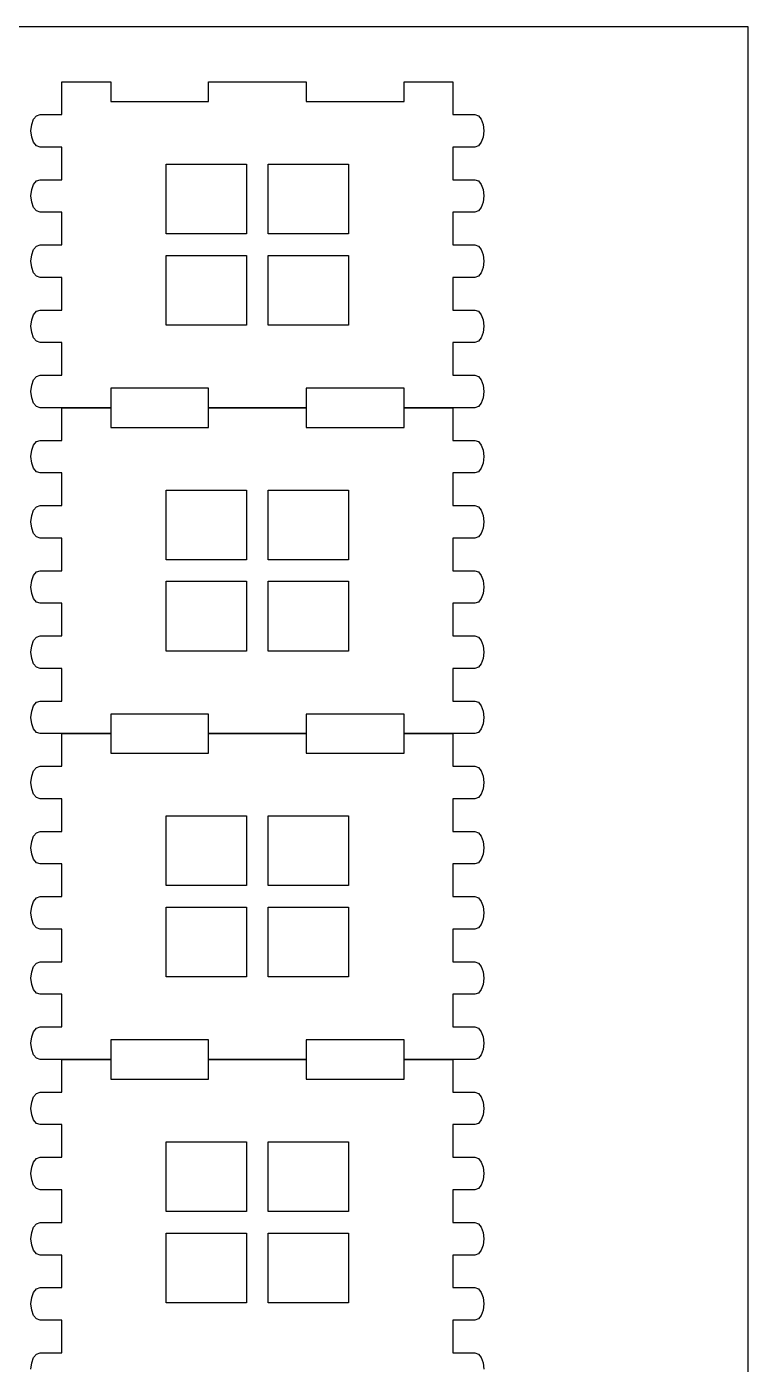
# Model space of a CAD drawing. Extents: x -14 to 2177, y -971 to 618.
# Drawn here: x 1084.1 to 1194.8, y 412.3 to 617.5 of the extents above; entities that cross this region are included whole.
import ezdxf

# ---------------------------------------------------------------- set-up
doc = ezdxf.new("R2010")
doc.units = 0

msp = doc.modelspace()

# ---------------------------------------------------------------- linework, layer by layer
at = {"layer": 'Layer 1'}
for p, q in [((1194.8, 617.548), (444.801, 617.548)), ((1194.8, -132.452), (1194.8, 617.548)), ((1089.48, 604.081), (1089.48, 609.081)), ((1089.48, 609.081), (1096.98, 609.081)), ((1096.98, 609.081), (1096.98, 606.081)), ((1111.98, 606.081), (1111.98, 609.081)), ((1111.98, 609.081), (1119.48, 609.081)), ((1119.48, 609.081), (1126.98, 609.081)), ((1126.98, 609.081), (1126.98, 606.081)), ((1141.98, 606.081), (1141.98, 609.081)), ((1141.98, 609.081), (1149.48, 609.081)), ((1149.48, 609.081), (1149.48, 604.081)), ((1096.98, 606.081), (1111.98, 606.081)), ((1126.98, 606.081), (1141.98, 606.081)), ((1085.141829, 603.348778), (1085.586038, 603.884561)), ((1085.586038, 603.884561), (1086.13, 604.08103)), ((1086.13, 604.08103), (1086.14, 604.081)), ((1086.14, 604.081), (1086.48, 604.081)), ((1086.48, 604.081), (1089.48, 604.081)), ((1149.48, 604.081), (1152.48, 604.081)), ((1152.48, 604.081), (1152.83, 604.081)), ((1152.83, 604.081), (1152.84, 604.081)), ((1152.84, 604.081), (1153.383964, 603.884531)), ((1153.383964, 603.884531), (1153.828173, 603.348748)), ((1084.73251, 601.581), (1084.842333, 602.554112)), ((1084.842332, 600.607905), (1084.73251, 601.581)), ((1084.842333, 602.554112), (1085.141829, 603.348778)), ((1153.828173, 603.348748), (1154.127668, 602.554083)), ((1154.23749, 601.58097), (1154.127667, 600.607875)), ((1154.127668, 602.554083), (1154.23749, 601.58097)), ((1085.141827, 599.813249), (1084.842332, 600.607905)), ((1085.586036, 599.277468), (1085.141827, 599.813249)), ((1086.13, 599.081), (1085.586036, 599.277468)), ((1153.383962, 599.277438), (1152.84, 599.08097)), ((1153.828171, 599.813219), (1153.383962, 599.277438)), ((1154.127667, 600.607875), (1153.828171, 599.813219)), ((1086.14, 599.081), (1086.13, 599.081)), ((1086.48, 599.081), (1086.14, 599.081)), ((1089.48, 599.081), (1086.48, 599.081)), ((1089.48, 594.081), (1089.48, 599.081)), ((1152.48, 599.081), (1149.48, 599.081)), ((1149.48, 599.081), (1149.48, 594.081)), ((1152.83, 599.081), (1152.48, 599.081)), ((1152.84, 599.08097), (1152.83, 599.081)), ((1105.48, 596.4548), (1117.83, 596.455)), ((1105.48, 585.76), (1105.48, 596.4548)), ((1117.83, 596.455), (1117.83, 585.76)), ((1121.1324, 596.4548), (1133.48, 596.455)), ((1121.14, 585.76), (1121.1324, 596.4548)), ((1133.48, 596.455), (1133.48, 585.76)), ((1084.842333, 592.554108), (1085.141829, 593.348763)), ((1085.141829, 593.348763), (1085.586038, 593.884536)), ((1085.586038, 593.884536), (1086.13, 594.081)), ((1086.13, 594.081), (1086.14, 594.081)), ((1086.14, 594.081), (1086.48, 594.081)), ((1086.48, 594.081), (1089.48, 594.081)), ((1149.48, 594.081), (1152.48, 594.081)), ((1152.48, 594.081), (1152.83, 594.081)), ((1152.83, 594.081), (1152.84, 594.081)), ((1152.84, 594.081), (1153.383964, 593.884537)), ((1153.383964, 593.884537), (1153.828173, 593.348766)), ((1153.828173, 593.348766), (1154.127668, 592.554112)), ((1084.73251, 591.581), (1084.842333, 592.554108)), ((1084.842332, 590.607888), (1084.73251, 591.581)), ((1154.23749, 591.581), (1154.127667, 590.607892)), ((1154.127668, 592.554112), (1154.23749, 591.581)), ((1085.141827, 589.813234), (1084.842332, 590.607888)), ((1085.586036, 589.277463), (1085.141827, 589.813234)), ((1086.13, 589.081), (1085.586036, 589.277463)), ((1086.14, 589.081), (1086.13, 589.081)), ((1086.48, 589.081), (1086.14, 589.081)), ((1089.48, 589.081), (1086.48, 589.081)), ((1089.48, 584.081), (1089.48, 589.081)), ((1152.48, 589.081), (1149.48, 589.081)), ((1149.48, 589.081), (1149.48, 584.081)), ((1152.83, 589.081), (1152.48, 589.081)), ((1152.84, 589.081), (1152.83, 589.081)), ((1153.383962, 589.277464), (1152.84, 589.081)), ((1153.828171, 589.813238), (1153.383962, 589.277464)), ((1154.127667, 590.607892), (1153.828171, 589.813238)), ((1117.83, 585.76), (1105.48, 585.76)), ((1133.48, 585.76), (1121.14, 585.76)), ((1084.842333, 582.554108), (1085.141829, 583.348763)), ((1085.141829, 583.348763), (1085.586038, 583.884536)), ((1085.586038, 583.884536), (1086.13, 584.081)), ((1086.13, 584.081), (1086.14, 584.081)), ((1086.14, 584.081), (1086.48, 584.081)), ((1086.48, 584.081), (1089.48, 584.081)), ((1149.48, 584.081), (1152.48, 584.081)), ((1152.48, 584.081), (1152.83, 584.081)), ((1152.83, 584.081), (1152.84, 584.081)), ((1152.84, 584.081), (1153.383964, 583.884537)), ((1153.383964, 583.884537), (1153.828173, 583.348766)), ((1153.828173, 583.348766), (1154.127668, 582.554112)), ((1084.73251, 581.581), (1084.842333, 582.554108)), ((1084.842332, 580.607888), (1084.73251, 581.581)), ((1105.48, 571.761), (1105.48, 582.456)), ((1105.48, 582.456), (1117.83, 582.456)), ((1117.83, 582.456), (1117.8276, 571.7603)), ((1121.14, 571.761), (1121.14, 582.456)), ((1121.14, 582.456), (1133.48, 582.4551)), ((1133.48, 582.4551), (1133.48, 571.761)), ((1154.23749, 581.581), (1154.127667, 580.607892)), ((1154.127668, 582.554112), (1154.23749, 581.581)), ((1085.141827, 579.813234), (1084.842332, 580.607888)), ((1085.586036, 579.277463), (1085.141827, 579.813234)), ((1086.13, 579.081), (1085.586036, 579.277463)), ((1086.14, 579.081), (1086.13, 579.081)), ((1086.48, 579.081), (1086.14, 579.081)), ((1089.48, 579.081), (1086.48, 579.081)), ((1089.48, 574.081), (1089.48, 579.081)), ((1152.48, 579.081), (1149.48, 579.081)), ((1149.48, 579.081), (1149.48, 574.081)), ((1152.83, 579.081), (1152.48, 579.081)), ((1152.84, 579.081), (1152.83, 579.081)), ((1153.383962, 579.277464), (1152.84, 579.081)), ((1153.828171, 579.813238), (1153.383962, 579.277464)), ((1154.127667, 580.607892), (1153.828171, 579.813238)), ((1084.842333, 572.554108), (1085.141829, 573.348763)), ((1085.141829, 573.348763), (1085.586038, 573.884536)), ((1085.586038, 573.884536), (1086.13, 574.081)), ((1086.13, 574.081), (1086.14, 574.081)), ((1086.14, 574.081), (1086.48, 574.081)), ((1086.48, 574.081), (1089.48, 574.081)), ((1149.48, 574.081), (1152.48, 574.081)), ((1152.48, 574.081), (1152.83, 574.081)), ((1152.83, 574.081), (1152.84, 574.081)), ((1152.84, 574.081), (1153.383964, 573.884537)), ((1153.383964, 573.884537), (1153.828173, 573.348766)), ((1153.828173, 573.348766), (1154.127668, 572.554112)), ((1084.73251, 571.581), (1084.842333, 572.554108)), ((1084.842332, 570.607888), (1084.73251, 571.581)), ((1085.141827, 569.813234), (1084.842332, 570.607888)), ((1117.8276, 571.7603), (1105.48, 571.761)), ((1133.48, 571.761), (1121.14, 571.761)), ((1154.127667, 570.607892), (1153.828171, 569.813238)), ((1154.23749, 571.581), (1154.127667, 570.607892)), ((1154.127668, 572.554112), (1154.23749, 571.581)), ((1085.586036, 569.277463), (1085.141827, 569.813234)), ((1086.13, 569.081), (1085.586036, 569.277463)), ((1086.14, 569.081), (1086.13, 569.081)), ((1086.48, 569.081), (1086.14, 569.081)), ((1089.48, 569.081), (1086.48, 569.081)), ((1089.48, 564.081), (1089.48, 569.081)), ((1152.48, 569.081), (1149.48, 569.081)), ((1149.48, 569.081), (1149.48, 564.081)), ((1152.83, 569.081), (1152.48, 569.081)), ((1152.84, 569.081), (1152.83, 569.081)), ((1153.383962, 569.277464), (1152.84, 569.081)), ((1153.828171, 569.813238), (1153.383962, 569.277464)), ((1084.73251, 561.581), (1084.842333, 562.554108)), ((1084.842333, 562.554108), (1085.141829, 563.348763)), ((1085.141829, 563.348763), (1085.586038, 563.884536)), ((1085.586038, 563.884536), (1086.13, 564.081)), ((1086.13, 564.081), (1086.14, 564.081)), ((1086.14, 564.081), (1086.48, 564.081)), ((1086.48, 564.081), (1089.48, 564.081)), ((1149.48, 564.081), (1152.48, 564.081)), ((1152.48, 564.081), (1152.83, 564.081)), ((1152.83, 564.081), (1152.84, 564.081)), ((1152.84, 564.081), (1153.383964, 563.884537)), ((1153.383964, 563.884537), (1153.828173, 563.348766)), ((1153.828173, 563.348766), (1154.127668, 562.554112)), ((1154.127668, 562.554112), (1154.23749, 561.581)), ((1084.842332, 560.607888), (1084.73251, 561.581)), ((1085.141827, 559.813234), (1084.842332, 560.607888)), ((1111.98, 562.081), (1096.98, 562.081)), ((1096.98, 562.081), (1096.98, 559.081)), ((1111.98, 559.081), (1111.98, 562.081)), ((1141.98, 562.081), (1126.98, 562.081)), ((1126.98, 562.081), (1126.98, 559.081)), ((1141.98, 559.081), (1141.98, 562.081)), ((1154.127667, 560.607892), (1153.828171, 559.813238)), ((1154.23749, 561.581), (1154.127667, 560.607892)), ((1085.586036, 559.277463), (1085.141827, 559.813234)), ((1086.13, 559.081), (1085.586036, 559.277463)), ((1086.14, 559.081), (1086.13, 559.081)), ((1086.4796, 559.081), (1086.14, 559.081)), ((1096.89, 559.081), (1086.4796, 559.081)), ((1089.48, 554.081), (1089.48, 559.081)), ((1089.48, 559.081), (1096.98, 559.081)), ((1096.98, 559.081), (1096.89, 559.081)), ((1096.98, 559.081), (1096.98, 556.081)), ((1126.98, 559.081), (1111.98, 559.081)), ((1111.98, 556.081), (1111.98, 559.081)), ((1111.98, 559.081), (1119.48, 559.081)), ((1119.48, 559.081), (1126.98, 559.081)), ((1126.98, 559.081), (1126.98, 556.081)), ((1142.0696, 559.081), (1141.98, 559.081)), ((1141.98, 556.081), (1141.98, 559.081)), ((1141.98, 559.081), (1149.48, 559.081)), ((1152.48, 559.081), (1142.0696, 559.081)), ((1149.48, 559.081), (1149.48, 554.081)), ((1152.83, 559.081), (1152.48, 559.081)), ((1152.84, 559.081), (1152.83, 559.081)), ((1153.383962, 559.277464), (1152.84, 559.081)), ((1153.828171, 559.813238), (1153.383962, 559.277464)), ((1096.98, 556.081), (1111.98, 556.081)), ((1126.98, 556.081), (1141.98, 556.081)), ((1084.73251, 551.58103), (1084.842333, 552.554138)), ((1084.842333, 552.554138), (1085.141829, 553.348793)), ((1085.141829, 553.348793), (1085.586038, 553.884566)), ((1085.586038, 553.884566), (1086.13, 554.08103)), ((1086.13, 554.08103), (1086.14, 554.081)), ((1086.14, 554.081), (1086.48, 554.081)), ((1086.48, 554.081), (1089.48, 554.081)), ((1149.48, 554.081), (1152.48, 554.081)), ((1152.48, 554.081), (1152.83, 554.081)), ((1152.83, 554.081), (1152.84, 554.081)), ((1152.84, 554.081), (1153.383964, 553.884537)), ((1153.383964, 553.884537), (1153.828173, 553.348766)), ((1153.828173, 553.348766), (1154.127668, 552.554112)), ((1154.127668, 552.554112), (1154.23749, 551.581)), ((1084.842332, 550.607917), (1084.73251, 551.58103)), ((1085.141827, 549.813252), (1084.842332, 550.607917)), ((1154.127667, 550.607888), (1153.828171, 549.813222)), ((1154.23749, 551.581), (1154.127667, 550.607888)), ((1085.586036, 549.277469), (1085.141827, 549.813252)), ((1086.13, 549.081), (1085.586036, 549.277469)), ((1086.14, 549.081), (1086.13, 549.081)), ((1086.48, 549.081), (1086.14, 549.081)), ((1089.48, 549.081), (1086.48, 549.081)), ((1089.48, 544.081), (1089.48, 549.081)), ((1152.48, 549.081), (1149.48, 549.081)), ((1149.48, 549.081), (1149.48, 544.081)), ((1152.83, 549.081), (1152.48, 549.081)), ((1152.84, 549.08097), (1152.83, 549.081)), ((1153.383962, 549.277439), (1152.84, 549.08097)), ((1153.828171, 549.813222), (1153.383962, 549.277439)), ((1105.48, 546.4548), (1117.83, 546.455)), ((1105.48, 535.76), (1105.48, 546.4548)), ((1117.83, 546.455), (1117.83, 535.76)), ((1121.1324, 546.4548), (1133.48, 546.455)), ((1121.14, 535.76), (1121.1324, 546.4548)), ((1133.48, 546.455), (1133.48, 535.76)), ((1085.141829, 543.348763), (1085.586038, 543.884536)), ((1085.586038, 543.884536), (1086.13, 544.081)), ((1086.13, 544.081), (1086.14, 544.081)), ((1086.14, 544.081), (1086.48, 544.081)), ((1086.48, 544.081), (1089.48, 544.081)), ((1149.48, 544.081), (1152.48, 544.081)), ((1152.48, 544.081), (1152.83, 544.081)), ((1152.83, 544.081), (1152.84, 544.081)), ((1152.84, 544.081), (1153.383964, 543.884537)), ((1153.383964, 543.884537), (1153.828173, 543.348766)), ((1084.73251, 541.581), (1084.842333, 542.554108)), ((1084.842333, 542.554108), (1085.141829, 543.348763)), ((1153.828173, 543.348766), (1154.127668, 542.554112)), ((1154.127668, 542.554112), (1154.23749, 541.581)), ((1084.842332, 540.607888), (1084.73251, 541.581)), ((1085.141827, 539.813234), (1084.842332, 540.607888)), ((1085.586036, 539.277463), (1085.141827, 539.813234)), ((1153.828171, 539.813238), (1153.383962, 539.277464)), ((1154.127667, 540.607892), (1153.828171, 539.813238)), ((1154.23749, 541.581), (1154.127667, 540.607892)), ((1086.13, 539.081), (1085.586036, 539.277463)), ((1086.14, 539.081), (1086.13, 539.081)), ((1086.48, 539.081), (1086.14, 539.081)), ((1089.48, 539.081), (1086.48, 539.081)), ((1089.48, 534.081), (1089.48, 539.081)), ((1152.48, 539.081), (1149.48, 539.081)), ((1149.48, 539.081), (1149.48, 534.081)), ((1152.83, 539.081), (1152.48, 539.081)), ((1152.84, 539.081), (1152.83, 539.081)), ((1153.383962, 539.277464), (1152.84, 539.081)), ((1117.83, 535.76), (1105.48, 535.76)), ((1133.48, 535.76), (1121.14, 535.76)), ((1085.141829, 533.348778), (1085.586038, 533.884561)), ((1085.586038, 533.884561), (1086.13, 534.08103)), ((1086.13, 534.08103), (1086.14, 534.081)), ((1086.14, 534.081), (1086.48, 534.081)), ((1086.48, 534.081), (1089.48, 534.081)), ((1149.48, 534.081), (1152.48, 534.081)), ((1152.48, 534.081), (1152.83, 534.081)), ((1152.83, 534.081), (1152.84, 534.081)), ((1152.84, 534.081), (1153.383964, 533.884531)), ((1153.383964, 533.884531), (1153.828173, 533.348748)), ((1084.73251, 531.581), (1084.842333, 532.554112)), ((1084.842332, 530.607905), (1084.73251, 531.581)), ((1084.842333, 532.554112), (1085.141829, 533.348778)), ((1105.48, 521.761), (1105.48, 532.455)), ((1105.48, 532.455), (1117.83, 532.455)), ((1117.83, 532.455), (1117.8276, 521.7603)), ((1121.14, 532.455), (1133.48, 532.4551)), ((1121.14, 521.761), (1121.14, 532.455)), ((1133.48, 532.4551), (1133.48, 521.761)), ((1153.828173, 533.348748), (1154.127668, 532.554083)), ((1154.23749, 531.58097), (1154.127667, 530.607875)), ((1154.127668, 532.554083), (1154.23749, 531.58097)), ((1085.141827, 529.813249), (1084.842332, 530.607905)), ((1085.586036, 529.277468), (1085.141827, 529.813249)), ((1153.828171, 529.813219), (1153.383962, 529.277438)), ((1154.127667, 530.607875), (1153.828171, 529.813219)), ((1086.13, 529.081), (1085.586036, 529.277468)), ((1086.14, 529.081), (1086.13, 529.081)), ((1086.48, 529.081), (1086.14, 529.081)), ((1089.48, 529.081), (1086.48, 529.081)), ((1089.48, 524.081), (1089.48, 529.081)), ((1152.48, 529.081), (1149.48, 529.081)), ((1149.48, 529.081), (1149.48, 524.081)), ((1152.83, 529.081), (1152.48, 529.081)), ((1152.84, 529.08097), (1152.83, 529.081)), ((1153.383962, 529.277438), (1152.84, 529.08097)), ((1084.842333, 522.554108), (1085.141829, 523.348763)), ((1085.141829, 523.348763), (1085.586038, 523.884536)), ((1085.586038, 523.884536), (1086.13, 524.081)), ((1086.13, 524.081), (1086.14, 524.081)), ((1086.14, 524.081), (1086.48, 524.081)), ((1086.48, 524.081), (1089.48, 524.081)), ((1149.48, 524.081), (1152.48, 524.081)), ((1152.48, 524.081), (1152.83, 524.081)), ((1152.83, 524.081), (1152.84, 524.081)), ((1152.84, 524.081), (1153.383964, 523.884537)), ((1153.383964, 523.884537), (1153.828173, 523.348766)), ((1153.828173, 523.348766), (1154.127668, 522.554112)), ((1084.73251, 521.581), (1084.842333, 522.554108)), ((1084.842332, 520.607888), (1084.73251, 521.581)), ((1117.8276, 521.7603), (1105.48, 521.761)), ((1133.48, 521.761), (1121.14, 521.761)), ((1154.23749, 521.581), (1154.127667, 520.607892)), ((1154.127668, 522.554112), (1154.23749, 521.581)), ((1085.141827, 519.813234), (1084.842332, 520.607888)), ((1085.586036, 519.277463), (1085.141827, 519.813234)), ((1086.13, 519.081), (1085.586036, 519.277463)), ((1153.383962, 519.277464), (1152.84, 519.081)), ((1153.828171, 519.813238), (1153.383962, 519.277464)), ((1154.127667, 520.607892), (1153.828171, 519.813238)), ((1086.14, 519.081), (1086.13, 519.081)), ((1086.48, 519.081), (1086.14, 519.081)), ((1089.48, 519.081), (1086.48, 519.081)), ((1089.48, 514.081), (1089.48, 519.081)), ((1152.48, 519.081), (1149.48, 519.081)), ((1149.48, 519.081), (1149.48, 514.081)), ((1152.83, 519.081), (1152.48, 519.081)), ((1152.84, 519.081), (1152.83, 519.081)), ((1084.842333, 512.554108), (1085.141829, 513.348763)), ((1085.141829, 513.348763), (1085.586038, 513.884536)), ((1085.586038, 513.884536), (1086.13, 514.081)), ((1086.13, 514.081), (1086.14, 514.081)), ((1086.14, 514.081), (1086.48, 514.081)), ((1086.48, 514.081), (1089.48, 514.081)), ((1149.48, 514.081), (1152.48, 514.081)), ((1152.48, 514.081), (1152.83, 514.081)), ((1152.83, 514.081), (1152.84, 514.081)), ((1152.84, 514.081), (1153.383964, 513.884537)), ((1153.383964, 513.884537), (1153.828173, 513.348766)), ((1153.828173, 513.348766), (1154.127668, 512.554112)), ((1084.73251, 511.581), (1084.842333, 512.554108)), ((1084.842332, 510.607888), (1084.73251, 511.581)), ((1111.98, 512.081), (1096.98, 512.081)), ((1096.98, 512.081), (1096.98, 509.081)), ((1111.98, 509.081), (1111.98, 512.081)), ((1141.98, 512.081), (1126.98, 512.081)), ((1126.98, 512.081), (1126.98, 509.081)), ((1141.98, 509.081), (1141.98, 512.081)), ((1154.23749, 511.581), (1154.127667, 510.607892)), ((1154.127668, 512.554112), (1154.23749, 511.581)), ((1085.141827, 509.813234), (1084.842332, 510.607888)), ((1085.586036, 509.277463), (1085.141827, 509.813234)), ((1086.13, 509.081), (1085.586036, 509.277463)), ((1086.14, 509.081), (1086.13, 509.081)), ((1086.4796, 509.081), (1086.14, 509.081)), ((1096.89, 509.081), (1086.4796, 509.081)), ((1089.48, 504.081), (1089.48, 509.081)), ((1089.48, 509.081), (1096.98, 509.081)), ((1096.98, 509.081), (1096.89, 509.081)), ((1096.98, 509.081), (1096.98, 506.081)), ((1126.98, 509.081), (1111.98, 509.081)), ((1111.98, 506.081), (1111.98, 509.081)), ((1111.98, 509.081), (1119.48, 509.081)), ((1119.48, 509.081), (1126.98, 509.081)), ((1126.98, 509.081), (1126.98, 506.081)), ((1142.0696, 509.081), (1141.98, 509.081)), ((1141.98, 506.081), (1141.98, 509.081)), ((1141.98, 509.081), (1149.48, 509.081)), ((1152.48, 509.081), (1142.0696, 509.081)), ((1149.48, 509.081), (1149.48, 504.081)), ((1152.83, 509.081), (1152.48, 509.081)), ((1152.84, 509.081), (1152.83, 509.081)), ((1153.383962, 509.277464), (1152.84, 509.081)), ((1153.828171, 509.813238), (1153.383962, 509.277464)), ((1154.127667, 510.607892), (1153.828171, 509.813238)), ((1096.98, 506.081), (1111.98, 506.081)), ((1126.98, 506.081), (1141.98, 506.081)), ((1084.842333, 502.554108), (1085.141829, 503.348763)), ((1085.141829, 503.348763), (1085.586038, 503.884536)), ((1085.586038, 503.884536), (1086.13, 504.081)), ((1086.13, 504.081), (1086.14, 504.081)), ((1086.14, 504.081), (1086.48, 504.081)), ((1086.48, 504.081), (1089.48, 504.081)), ((1149.48, 504.081), (1152.48, 504.081)), ((1152.48, 504.081), (1152.83, 504.081)), ((1152.83, 504.081), (1152.84, 504.081)), ((1152.84, 504.081), (1153.383964, 503.884537)), ((1153.383964, 503.884537), (1153.828173, 503.348766)), ((1153.828173, 503.348766), (1154.127668, 502.554112)), ((1084.73251, 501.581), (1084.842333, 502.554108)), ((1084.842332, 500.607888), (1084.73251, 501.581)), ((1154.23749, 501.581), (1154.127667, 500.607892)), ((1154.127668, 502.554112), (1154.23749, 501.581)), ((1085.141827, 499.813234), (1084.842332, 500.607888)), ((1085.586036, 499.277463), (1085.141827, 499.813234)), ((1086.13, 499.081), (1085.586036, 499.277463)), ((1086.14, 499.081), (1086.13, 499.081)), ((1086.48, 499.081), (1086.14, 499.081)), ((1089.48, 499.081), (1086.48, 499.081)), ((1089.48, 494.081), (1089.48, 499.081)), ((1152.48, 499.081), (1149.48, 499.081)), ((1149.48, 499.081), (1149.48, 494.081)), ((1152.83, 499.081), (1152.48, 499.081)), ((1152.84, 499.081), (1152.83, 499.081)), ((1153.383962, 499.277464), (1152.84, 499.081)), ((1153.828171, 499.813238), (1153.383962, 499.277464)), ((1154.127667, 500.607892), (1153.828171, 499.813238)), ((1105.48, 496.4548), (1117.83, 496.455)), ((1105.48, 485.76), (1105.48, 496.4548)), ((1117.83, 496.455), (1117.83, 485.76)), ((1121.1324, 496.4548), (1133.48, 496.455)), ((1121.14, 485.76), (1121.1324, 496.4548)), ((1133.48, 496.455), (1133.48, 485.76)), ((1084.73251, 491.581), (1084.842333, 492.554108)), ((1084.842333, 492.554108), (1085.141829, 493.348763)), ((1085.141829, 493.348763), (1085.586038, 493.884536)), ((1085.586038, 493.884536), (1086.13, 494.081)), ((1086.13, 494.081), (1086.14, 494.081)), ((1086.14, 494.081), (1086.48, 494.081)), ((1086.48, 494.081), (1089.48, 494.081)), ((1149.48, 494.081), (1152.48, 494.081)), ((1152.48, 494.081), (1152.83, 494.081)), ((1152.83, 494.081), (1152.84, 494.081)), ((1152.84, 494.081), (1153.383964, 493.884537)), ((1153.383964, 493.884537), (1153.828173, 493.348766)), ((1153.828173, 493.348766), (1154.127668, 492.554112)), ((1154.127668, 492.554112), (1154.23749, 491.581)), ((1084.842332, 490.607888), (1084.73251, 491.581)), ((1085.141827, 489.813234), (1084.842332, 490.607888)), ((1154.127667, 490.607892), (1153.828171, 489.813238)), ((1154.23749, 491.581), (1154.127667, 490.607892)), ((1085.586036, 489.277463), (1085.141827, 489.813234)), ((1086.13, 489.081), (1085.586036, 489.277463)), ((1086.14, 489.081), (1086.13, 489.081)), ((1086.48, 489.081), (1086.14, 489.081)), ((1089.48, 489.081), (1086.48, 489.081)), ((1089.48, 484.081), (1089.48, 489.081)), ((1152.48, 489.081), (1149.48, 489.081)), ((1149.48, 489.081), (1149.48, 484.081)), ((1152.83, 489.081), (1152.48, 489.081)), ((1152.84, 489.081), (1152.83, 489.081)), ((1153.383962, 489.277464), (1152.84, 489.081)), ((1153.828171, 489.813238), (1153.383962, 489.277464)), ((1117.83, 485.76), (1105.48, 485.76)), ((1133.48, 485.76), (1121.14, 485.76)), ((1084.73251, 481.581), (1084.842333, 482.554108)), ((1084.842333, 482.554108), (1085.141829, 483.348763)), ((1085.141829, 483.348763), (1085.586038, 483.884536)), ((1085.586038, 483.884536), (1086.13, 484.081)), ((1086.13, 484.081), (1086.14, 484.081)), ((1086.14, 484.081), (1086.48, 484.081)), ((1086.48, 484.081), (1089.48, 484.081)), ((1105.48, 471.761), (1105.48, 482.455)), ((1105.48, 482.455), (1117.83, 482.455)), ((1117.83, 482.455), (1117.8276, 471.7603)), ((1121.14, 482.455), (1133.48, 482.4551)), ((1121.14, 471.761), (1121.14, 482.455)), ((1133.48, 482.4551), (1133.48, 471.761)), ((1149.48, 484.081), (1152.48, 484.081)), ((1152.48, 484.081), (1152.83, 484.081)), ((1152.83, 484.081), (1152.84, 484.081)), ((1152.84, 484.081), (1153.383964, 483.884537)), ((1153.383964, 483.884537), (1153.828173, 483.348766)), ((1153.828173, 483.348766), (1154.127668, 482.554112)), ((1154.127668, 482.554112), (1154.23749, 481.581)), ((1084.842332, 480.607888), (1084.73251, 481.581)), ((1085.141827, 479.813234), (1084.842332, 480.607888)), ((1154.127667, 480.607892), (1153.828171, 479.813238)), ((1154.23749, 481.581), (1154.127667, 480.607892)), ((1085.586036, 479.277463), (1085.141827, 479.813234)), ((1086.13, 479.081), (1085.586036, 479.277463)), ((1086.14, 479.081), (1086.13, 479.081)), ((1086.48, 479.081), (1086.14, 479.081)), ((1089.48, 479.081), (1086.48, 479.081)), ((1089.48, 474.081), (1089.48, 479.081)), ((1152.48, 479.081), (1149.48, 479.081)), ((1149.48, 479.081), (1149.48, 474.081)), ((1152.83, 479.081), (1152.48, 479.081)), ((1152.84, 479.081), (1152.83, 479.081)), ((1153.383962, 479.277464), (1152.84, 479.081)), ((1153.828171, 479.813238), (1153.383962, 479.277464)), ((1084.73251, 471.581), (1084.842333, 472.554108)), ((1084.842333, 472.554108), (1085.141829, 473.348763)), ((1085.141829, 473.348763), (1085.586038, 473.884536)), ((1085.586038, 473.884536), (1086.13, 474.081)), ((1086.13, 474.081), (1086.14, 474.081)), ((1086.14, 474.081), (1086.48, 474.081)), ((1086.48, 474.081), (1089.48, 474.081)), ((1149.48, 474.081), (1152.48, 474.081)), ((1152.48, 474.081), (1152.83, 474.081)), ((1152.83, 474.081), (1152.84, 474.081)), ((1152.84, 474.081), (1153.383964, 473.884537)), ((1153.383964, 473.884537), (1153.828173, 473.348766)), ((1153.828173, 473.348766), (1154.127668, 472.554112)), ((1154.127668, 472.554112), (1154.23749, 471.581)), ((1084.842332, 470.607888), (1084.73251, 471.581)), ((1085.141827, 469.813234), (1084.842332, 470.607888)), ((1117.8276, 471.7603), (1105.48, 471.761)), ((1133.48, 471.761), (1121.14, 471.761)), ((1154.127667, 470.607892), (1153.828171, 469.813238)), ((1154.23749, 471.581), (1154.127667, 470.607892)), ((1085.586036, 469.277463), (1085.141827, 469.813234)), ((1086.13, 469.081), (1085.586036, 469.277463)), ((1086.14, 469.081), (1086.13, 469.081)), ((1086.48, 469.081), (1086.14, 469.081)), ((1089.48, 469.081), (1086.48, 469.081)), ((1089.48, 464.081), (1089.48, 469.081)), ((1152.48, 469.081), (1149.48, 469.081)), ((1149.48, 469.081), (1149.48, 464.081)), ((1152.83, 469.081), (1152.48, 469.081)), ((1152.84, 469.081), (1152.83, 469.081)), ((1153.383962, 469.277464), (1152.84, 469.081)), ((1153.828171, 469.813238), (1153.383962, 469.277464)), ((1085.141829, 463.348781), (1085.586038, 463.884562)), ((1085.586038, 463.884562), (1086.13, 464.08103)), ((1086.13, 464.08103), (1086.14, 464.081)), ((1086.14, 464.081), (1086.48, 464.081)), ((1086.48, 464.081), (1089.48, 464.081)), ((1149.48, 464.081), (1152.48, 464.081)), ((1152.48, 464.081), (1152.83, 464.081)), ((1152.83, 464.081), (1152.84, 464.081)), ((1152.84, 464.081), (1153.383964, 463.884532)), ((1153.383964, 463.884532), (1153.828173, 463.348751)), ((1084.73251, 461.58103), (1084.842333, 462.554125)), ((1084.842333, 462.554125), (1085.141829, 463.348781)), ((1111.98, 462.081), (1096.98, 462.081)), ((1096.98, 462.081), (1096.98, 459.081)), ((1111.98, 459.081), (1111.98, 462.081)), ((1141.98, 462.081), (1126.98, 462.081)), ((1126.98, 462.081), (1126.98, 459.081)), ((1141.98, 459.081), (1141.98, 462.081)), ((1153.828173, 463.348751), (1154.127668, 462.554095)), ((1154.127668, 462.554095), (1154.23749, 461.581)), ((1084.842332, 460.607917), (1084.73251, 461.58103)), ((1085.141827, 459.813252), (1084.842332, 460.607917)), ((1085.586036, 459.277469), (1085.141827, 459.813252)), ((1153.828171, 459.813223), (1153.383962, 459.277439)), ((1154.127667, 460.607888), (1153.828171, 459.813223)), ((1154.23749, 461.581), (1154.127667, 460.607888)), ((1086.13, 459.081), (1085.586036, 459.277469)), ((1086.14, 459.081), (1086.13, 459.081)), ((1086.4796, 459.081), (1086.14, 459.081)), ((1096.89, 459.081), (1086.4796, 459.081)), ((1089.48, 454.081), (1089.48, 459.081)), ((1089.48, 459.081), (1096.98, 459.081)), ((1096.98, 459.081), (1096.89, 459.081)), ((1096.98, 459.081), (1096.98, 456.081)), ((1126.98, 459.081), (1111.98, 459.081)), ((1111.98, 456.081), (1111.98, 459.081)), ((1111.98, 459.081), (1119.48, 459.081)), ((1119.48, 459.081), (1126.98, 459.081)), ((1126.98, 459.081), (1126.98, 456.081)), ((1142.0696, 459.081), (1141.98, 459.081)), ((1141.98, 456.081), (1141.98, 459.081)), ((1141.98, 459.081), (1149.48, 459.081)), ((1152.48, 459.081), (1142.0696, 459.081)), ((1149.48, 459.081), (1149.48, 454.081)), ((1152.83, 459.081), (1152.48, 459.081)), ((1152.84, 459.08097), (1152.83, 459.081)), ((1153.383962, 459.277439), (1152.84, 459.08097)), ((1096.98, 456.081), (1111.98, 456.081)), ((1126.98, 456.081), (1141.98, 456.081)), ((1085.141829, 453.348763), (1085.586038, 453.884536)), ((1085.586038, 453.884536), (1086.13, 454.081)), ((1086.13, 454.081), (1086.14, 454.081)), ((1086.14, 454.081), (1086.48, 454.081)), ((1086.48, 454.081), (1089.48, 454.081)), ((1149.48, 454.081), (1152.48, 454.081)), ((1152.48, 454.081), (1152.83, 454.081)), ((1152.83, 454.081), (1152.84, 454.081)), ((1152.84, 454.081), (1153.383964, 453.884537)), ((1153.383964, 453.884537), (1153.828173, 453.348766)), ((1084.73251, 451.581), (1084.842333, 452.554108)), ((1084.842332, 450.607888), (1084.73251, 451.581)), ((1084.842333, 452.554108), (1085.141829, 453.348763)), ((1153.828173, 453.348766), (1154.127668, 452.554112)), ((1154.23749, 451.581), (1154.127667, 450.607892)), ((1154.127668, 452.554112), (1154.23749, 451.581)), ((1085.141827, 449.813234), (1084.842332, 450.607888)), ((1085.586036, 449.277463), (1085.141827, 449.813234)), ((1153.828171, 449.813238), (1153.383962, 449.277464)), ((1154.127667, 450.607892), (1153.828171, 449.813238)), ((1086.13, 449.081), (1085.586036, 449.277463)), ((1086.14, 449.081), (1086.13, 449.081)), ((1086.48, 449.081), (1086.14, 449.081)), ((1089.48, 449.081), (1086.48, 449.081)), ((1089.48, 444.081), (1089.48, 449.081)), ((1152.48, 449.081), (1149.48, 449.081)), ((1149.48, 449.081), (1149.48, 444.081)), ((1152.83, 449.081), (1152.48, 449.081)), ((1152.84, 449.081), (1152.83, 449.081)), ((1153.383962, 449.277464), (1152.84, 449.081)), ((1105.48, 446.4548), (1117.83, 446.455)), ((1105.48, 435.76), (1105.48, 446.4548)), ((1117.83, 446.455), (1117.83, 435.76)), ((1121.1324, 446.4548), (1133.48, 446.455)), ((1121.14, 435.76), (1121.1324, 446.4548)), ((1133.48, 446.455), (1133.48, 435.76)), ((1084.842333, 442.554112), (1085.141829, 443.348777)), ((1085.141829, 443.348777), (1085.586038, 443.884561)), ((1085.586038, 443.884561), (1086.13, 444.08103)), ((1086.13, 444.08103), (1086.14, 444.081)), ((1086.14, 444.081), (1086.48, 444.081)), ((1086.48, 444.081), (1089.48, 444.081)), ((1149.48, 444.081), (1152.48, 444.081)), ((1152.48, 444.081), (1152.83, 444.081)), ((1152.83, 444.081), (1152.84, 444.081)), ((1152.84, 444.081), (1153.383964, 443.884531)), ((1153.383964, 443.884531), (1153.828173, 443.348748)), ((1153.828173, 443.348748), (1154.127668, 442.554083)), ((1084.73251, 441.581), (1084.842333, 442.554112)), ((1084.842332, 440.607888), (1084.73251, 441.581)), ((1154.23749, 441.58097), (1154.127667, 440.607862)), ((1154.127668, 442.554083), (1154.23749, 441.58097)), ((1085.141827, 439.813234), (1084.842332, 440.607888)), ((1085.586036, 439.277463), (1085.141827, 439.813234)), ((1086.13, 439.081), (1085.586036, 439.277463)), ((1153.383962, 439.277434), (1152.84, 439.08097)), ((1153.828171, 439.813208), (1153.383962, 439.277434)), ((1154.127667, 440.607862), (1153.828171, 439.813208)), ((1086.14, 439.081), (1086.13, 439.081)), ((1086.48, 439.081), (1086.14, 439.081)), ((1089.48, 439.081), (1086.48, 439.081)), ((1089.48, 434.081), (1089.48, 439.081)), ((1152.48, 439.081), (1149.48, 439.081)), ((1149.48, 439.081), (1149.48, 434.081)), ((1152.83, 439.081), (1152.48, 439.081)), ((1152.84, 439.08097), (1152.83, 439.081)), ((1117.83, 435.76), (1105.48, 435.76)), ((1133.48, 435.76), (1121.14, 435.76)), ((1084.842333, 432.554108), (1085.141829, 433.348763)), ((1085.141829, 433.348763), (1085.586038, 433.884536)), ((1085.586038, 433.884536), (1086.13, 434.081)), ((1086.13, 434.081), (1086.14, 434.081)), ((1086.14, 434.081), (1086.48, 434.081)), ((1086.48, 434.081), (1089.48, 434.081)), ((1149.48, 434.081), (1152.48, 434.081)), ((1152.48, 434.081), (1152.83, 434.081)), ((1152.83, 434.081), (1152.84, 434.081)), ((1152.84, 434.081), (1153.383964, 433.884537)), ((1153.383964, 433.884537), (1153.828173, 433.348766)), ((1153.828173, 433.348766), (1154.127668, 432.554112)), ((1084.73251, 431.581), (1084.842333, 432.554108)), ((1084.842332, 430.607888), (1084.73251, 431.581)), ((1105.48, 421.761), (1105.48, 432.455)), ((1105.48, 432.455), (1117.83, 432.455)), ((1117.83, 432.455), (1117.8276, 421.7603)), ((1121.14, 432.455), (1133.48, 432.4551)), ((1121.14, 421.761), (1121.14, 432.455)), ((1133.48, 432.4551), (1133.48, 421.761)), ((1154.23749, 431.581), (1154.127667, 430.607892)), ((1154.127668, 432.554112), (1154.23749, 431.581)), ((1085.141827, 429.813234), (1084.842332, 430.607888)), ((1085.586036, 429.277463), (1085.141827, 429.813234)), ((1086.13, 429.081), (1085.586036, 429.277463)), ((1086.14, 429.081), (1086.13, 429.081)), ((1086.48, 429.081), (1086.14, 429.081)), ((1089.48, 429.081), (1086.48, 429.081)), ((1089.48, 424.081), (1089.48, 429.081)), ((1152.48, 429.081), (1149.48, 429.081)), ((1149.48, 429.081), (1149.48, 424.081)), ((1152.83, 429.081), (1152.48, 429.081)), ((1152.84, 429.081), (1152.83, 429.081)), ((1153.383962, 429.277464), (1152.84, 429.081)), ((1153.828171, 429.813238), (1153.383962, 429.277464)), ((1154.127667, 430.607892), (1153.828171, 429.813238)), ((1084.842333, 422.554108), (1085.141829, 423.348763)), ((1085.141829, 423.348763), (1085.586038, 423.884536)), ((1085.586038, 423.884536), (1086.13, 424.081)), ((1086.13, 424.081), (1086.14, 424.081)), ((1086.14, 424.081), (1086.48, 424.081)), ((1086.48, 424.081), (1089.48, 424.081)), ((1149.48, 424.081), (1152.48, 424.081)), ((1152.48, 424.081), (1152.83, 424.081)), ((1152.83, 424.081), (1152.84, 424.081)), ((1152.84, 424.081), (1153.383964, 423.884537)), ((1153.383964, 423.884537), (1153.828173, 423.348766)), ((1153.828173, 423.348766), (1154.127668, 422.554112)), ((1084.73251, 421.581), (1084.842333, 422.554108)), ((1084.842332, 420.607888), (1084.73251, 421.581)), ((1117.8276, 421.7603), (1105.48, 421.761)), ((1133.48, 421.761), (1121.14, 421.761)), ((1154.23749, 421.581), (1154.127667, 420.607892)), ((1154.127668, 422.554112), (1154.23749, 421.581)), ((1085.141827, 419.813234), (1084.842332, 420.607888)), ((1085.586036, 419.277463), (1085.141827, 419.813234)), ((1086.13, 419.081), (1085.586036, 419.277463)), ((1086.14, 419.081), (1086.13, 419.081)), ((1086.48, 419.081), (1086.14, 419.081)), ((1089.48, 419.081), (1086.48, 419.081)), ((1089.48, 414.081), (1089.48, 419.081)), ((1152.48, 419.081), (1149.48, 419.081)), ((1149.48, 419.081), (1149.48, 414.081)), ((1152.83, 419.081), (1152.48, 419.081)), ((1152.84, 419.081), (1152.83, 419.081)), ((1153.383962, 419.277464), (1152.84, 419.081)), ((1153.828171, 419.813238), (1153.383962, 419.277464)), ((1154.127667, 420.607892), (1153.828171, 419.813238)), ((1084.73251, 411.581), (1084.842333, 412.554108)), ((1084.842333, 412.554108), (1085.141829, 413.348763)), ((1085.141829, 413.348763), (1085.586038, 413.884536)), ((1085.586038, 413.884536), (1086.13, 414.081)), ((1086.13, 414.081), (1086.14, 414.081)), ((1086.14, 414.081), (1086.48, 414.081)), ((1086.48, 414.081), (1089.48, 414.081)), ((1149.48, 414.081), (1152.48, 414.081)), ((1152.48, 414.081), (1152.83, 414.081)), ((1152.83, 414.081), (1152.84, 414.081)), ((1152.84, 414.081), (1153.383964, 413.884537)), ((1153.383964, 413.884537), (1153.828173, 413.348766)), ((1153.828173, 413.348766), (1154.127668, 412.554112)), ((1154.127668, 412.554112), (1154.23749, 411.581))]:
    msp.add_line(p, q, dxfattribs=at)

doc.saveas('drawing.dxf')
